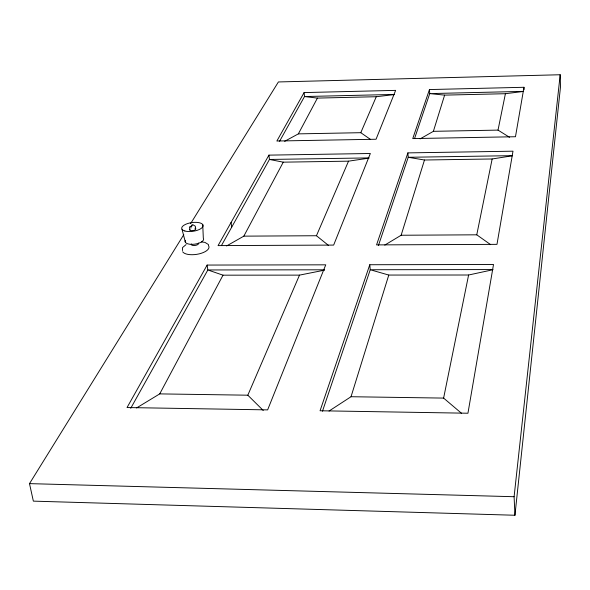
<?xml version="1.0" encoding="UTF-8"?>
<svg xmlns="http://www.w3.org/2000/svg" width="590" height="590" viewBox="0 0 590 590"><rect width="100%" height="100%" fill="white"/><g stroke="black" fill="none" stroke-linecap="round" stroke-linejoin="round"><path stroke-width="0.89" d="M182.465 250.544L182.546 247.571L186.071 244.607M183.792 234.636L29.5 483.63L33.357 501.139L514.945 515.254L560.5 86.811L560.19 74.746L278.406 81.951L190.585 223.676M514.945 515.254L514.097 496.714L560.19 74.746M523.979 87.283L515.476 136.733L412.757 138.576L429.454 89.562L523.979 87.283L524.075 89.732M461.439 413.221L443.614 398.095L468.608 275.006L492.864 269.763M490.644 244.658L476.764 234.813L492.156 158.976L512.304 155.79M509.524 137.286L498.019 130.11L505.409 93.707L523.242 91.48M329.043 411.038L351.028 396.723L388.781 275.058L468.608 275.006M384.776 245.101L401.141 235.248L424.483 160.008L492.156 158.976M420.11 138.893L433.385 131.327L444.617 95.13L505.409 93.707M322.472 411.23L370.247 269.741L369.79 264.733L493.513 264.482L467.944 413.229L320.06 410.765L369.79 264.733M378.455 245.433L408.214 157.287L407.889 152.891L512.99 151.188L496.979 244.349L376.553 244.894L407.889 152.891M414.534 138.576L429.726 93.596L429.454 89.562M136.541 407.963L159.72 393.891L247.822 395.197L299.499 275.124L324.485 270.154M226.575 245.956L243.825 236.148L316.447 235.734L348.535 161.166L368.957 158.135M284.623 141.32L298.356 133.871L360.792 132.691L376.273 96.723L394.157 94.607M159.72 393.891L223.013 275.176L299.499 275.124M243.825 236.148L283.266 162.162L348.535 161.166M298.356 133.871L317.42 98.102L376.273 96.723M130.729 408.295L207.842 269.962L207.134 265.065L325.746 264.822L267.631 409.888L127.034 407.543L207.134 265.065M221.42 245.602L269.446 159.455L268.929 155.133L370.343 153.496L333.652 245.086L218.064 245.61L268.929 155.133M279.586 141.268L304.514 96.546L304.093 92.586L395.632 90.373L376.059 139.24L276.865 141.017L304.093 92.586M192.421 225.705L189.493 226.929L189.847 230.019M394.113 94.437L304.514 96.546L317.42 98.102M523.212 91.384L429.726 93.596L444.617 95.13M433.385 131.327L498.019 130.11M368.89 157.906L269.446 159.455L283.266 162.162M512.26 155.664L408.214 157.287L424.483 160.008M401.141 235.248L476.764 234.813M324.434 269.8L207.842 269.962L223.013 275.176M492.842 269.571L370.247 269.741L388.781 275.058M351.028 396.723L443.614 398.095M29.5 483.63L514.097 496.714M201.5 241.944L204.907 242.372L208.381 244.503L208.55 245.706A13.511 5.679 -8.4 0 1 199.044 253.899A13.511 5.679 -8.4 0 1 182.649 251.753M360.792 132.691L370.468 139.402M316.447 235.734L328.49 245.411M247.822 395.197L263.243 410.47M182.03 229.281L185.408 242.357M195.681 228.684L195.32 226.243L192.842 224.687L192.06 224.775L190.924 226.619L190.931 228.131M231.073 222.474L231.708 227.157M202.731 224.547L203.321 238.205A9.344 3.879 -8.3 0 1 194.331 244.216A9.344 3.879 -8.3 0 1 185.459 240.322M194.906 228.212A3.039 1.239 -8.3 0 1 195.224 229.776A3.039 1.239 -8.3 0 1 191.47 230.638A3.039 1.239 -8.3 0 1 189.862 229.37M198.491 243.073A3.724 1.556 -8.3 0 1 194.906 245.477A3.724 1.556 -8.3 0 1 191.359 243.921M184.84 230.985A10.79 4.388 -8.2 0 0 202.739 226.84A10.79 4.388 -8.2 0 0 189.626 222.998A10.79 4.388 -8.2 0 0 184.84 230.985"/></g></svg>
